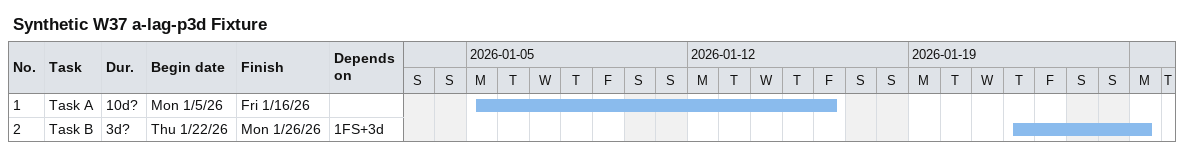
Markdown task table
Synthetic W37 a-lag-p3d Fixture

| ID | Task | Duration | Start | Finish | Predecessors |
|---|---|---|---|---|---|
| 1 | Task A | 10d? | 2026-01-05 | 2026-01-16 |  |
| 2 | Task B | 3d? | 2026-01-22 | 2026-01-26 | 1FS+3d |
